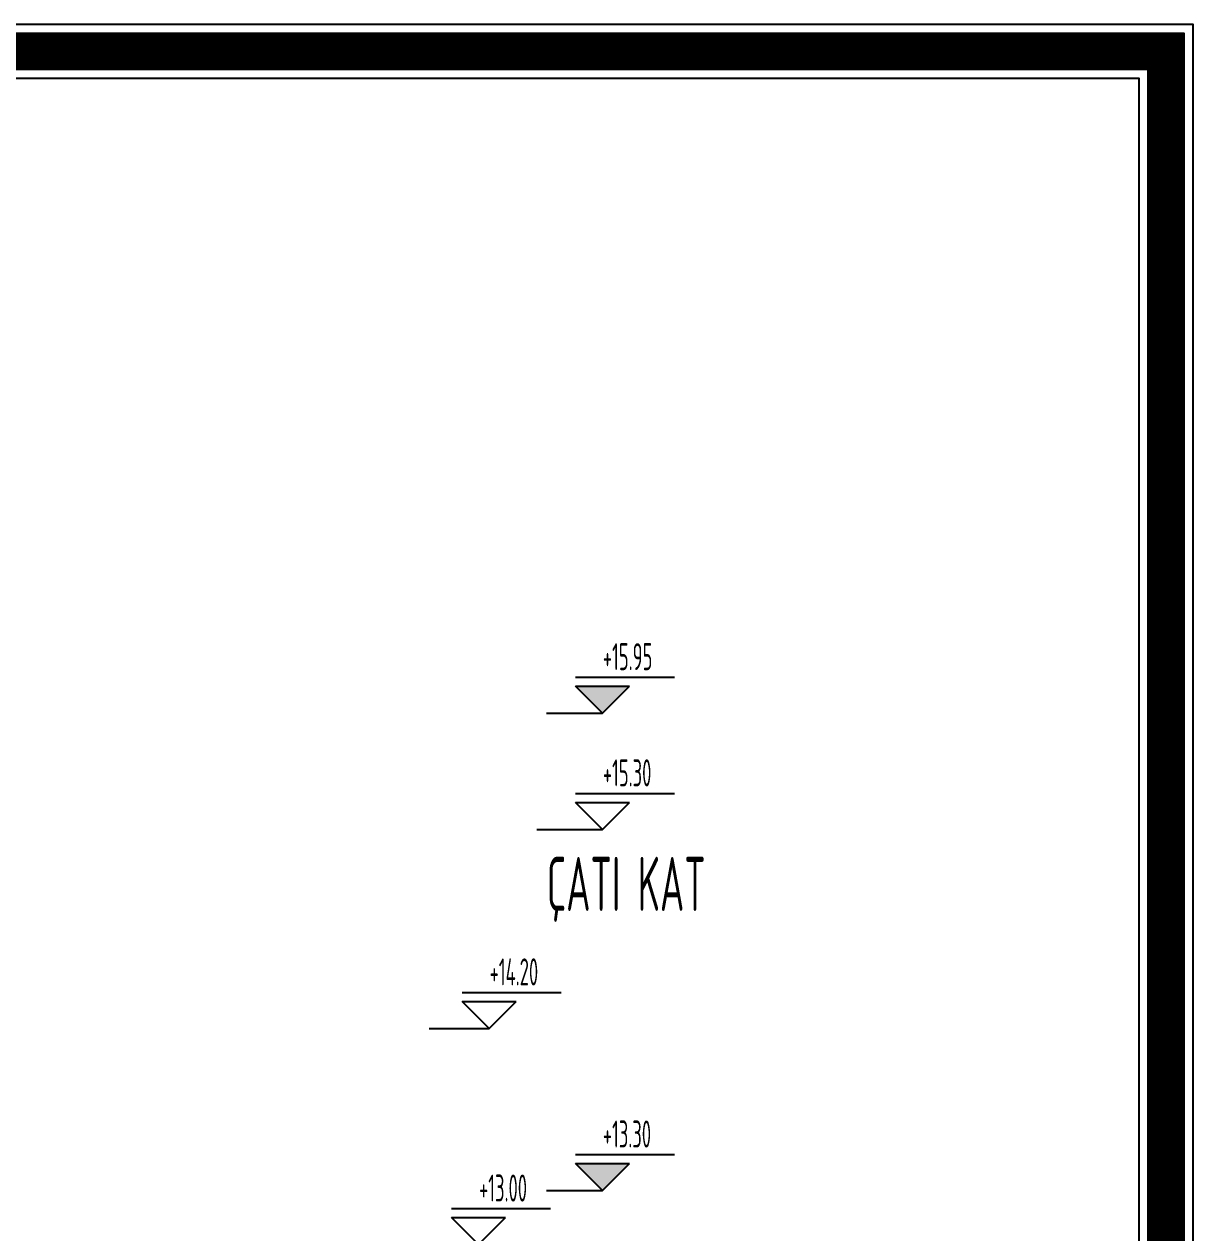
# Model space of a CAD drawing. Extents: x 41749 to 92598, y -24291 to 29432.
# Drawn here: x 76403 to 77052, y -22062 to -21391 of the extents above; entities that cross this region are included whole.
import ezdxf

# ---------------------------------------------------------------- set-up
doc = ezdxf.new("R2010")
doc.units = 0
doc.header["$MEASUREMENT"] = 0
doc.layers.add('MERBAS', color=231, linetype='CONTINUOUS')
doc.layers.add('SIVA', color=7, linetype='CONTINUOUS')
doc.styles.add('OLCU', font='isocpeur.ttf', dxfattribs={"width": 0.59})

msp = doc.modelspace()

# ---------------------------------------------------------------- hatches: boundary and pattern name
at = {"layer": 'SIVA', "linetype": 'ByBlock', "ltscale": 1.5}
for points in [[(76709.22057, -21758.22937), (76724.22057, -21773.22937), (76739.22057, -21758.22937)], [(76709.22057, -22023.22937), (76724.22057, -22038.22937), (76739.22057, -22023.22937)]]:
    msp.add_hatch(color=256, dxfattribs=at).paths.add_polyline_path(points)

# ---------------------------------------------------------------- linework, layer by layer
at = {"layer": 'MERBAS'}
for points in [[(70882.32763, -24290.68394), (70882.32763, -21390.68394), (77052.0777, -21390.68394), (77052.0777, -24290.68394)], [(70887.32763, -24285.68394), (70887.32763, -21395.68394), (77047.0777, -21395.68394), (77047.0777, -24285.68394)], [(70907.32763, -24265.68394), (70907.32763, -21415.68394), (77027.0777, -21415.68394), (77027.0777, -24265.68394)], [(70912.32763, -24260.68394), (70912.32763, -21420.68394), (77022.0777, -21420.68394), (77022.0777, -24260.68394)]]:
    msp.add_lwpolyline(points, close=True, dxfattribs=at)
at = {"layer": 'MERBAS', "const_width": 20}
msp.add_lwpolyline([(70897.32763, -24275.68394), (70897.32763, -21405.68394), (77037.0777, -21405.68394), (77037.0777, -24275.68394)], close=True, dxfattribs=at)
at = {"layer": 'SIVA'}
for p, q in [((76709.22057, -21753.22937), (76764.22057, -21753.22937)), ((76724.22057, -21773.22937), (76709.22057, -21758.22937)), ((76709.22057, -21758.22937), (76739.22057, -21758.22937)), ((76724.22057, -21773.22937), (76739.22057, -21758.22937)), ((76693.23801, -21773.22937), (76724.22057, -21773.22937)), ((76709.22057, -21817.72937), (76764.22057, -21817.72937)), ((76724.22057, -21837.72937), (76709.22057, -21822.72937)), ((76709.22057, -21822.72937), (76739.22057, -21822.72937)), ((76724.22057, -21837.72937), (76739.22057, -21822.72937)), ((76687.81123, -21837.72937), (76724.22057, -21837.72937)), ((76646.34441, -21928.22937), (76701.34441, -21928.22937)), ((76661.34441, -21948.22937), (76646.34441, -21933.22937)), ((76646.34441, -21933.22937), (76676.34441, -21933.22937)), ((76661.34441, -21948.22937), (76676.34441, -21933.22937)), ((76628.05907, -21948.22937), (76661.34441, -21948.22937)), ((76709.22057, -22018.22937), (76764.22057, -22018.22937)), ((76724.22057, -22038.22937), (76709.22057, -22023.22937)), ((76709.22057, -22023.22937), (76739.22057, -22023.22937)), ((76724.22057, -22038.22937), (76739.22057, -22023.22937)), ((76693.23801, -22038.22937), (76724.22057, -22038.22937)), ((76640.49099, -22048.22937), (76695.49099, -22048.22937)), ((76640.49099, -22053.22937), (76670.49099, -22053.22937)), ((76655.49099, -22068.22937), (76640.49099, -22053.22937)), ((76655.49099, -22068.22937), (76670.49099, -22053.22937))]:
    msp.add_line(p, q, dxfattribs=at)

# ---------------------------------------------------------------- texts
at = {"layer": 'SIVA', "style": 'OLCU', "width": 0.5}
for s, height, p in [('+15.95', 15, (76724.48609, -21749.3256)), ('+15.30', 15, (76724.48609, -21813.8256)), ('ÇATI KAT', 30, (76693.35116, -21882.96789)), ('+14.20', 15, (76661.60994, -21924.3256)), ('+13.30', 15, (76724.48609, -22014.3256)), ('+13.00', 15, (76655.75652, -22044.3256))]:
    msp.add_text(s, height=height, dxfattribs=at).set_placement(p)

doc.saveas('drawing.dxf')
